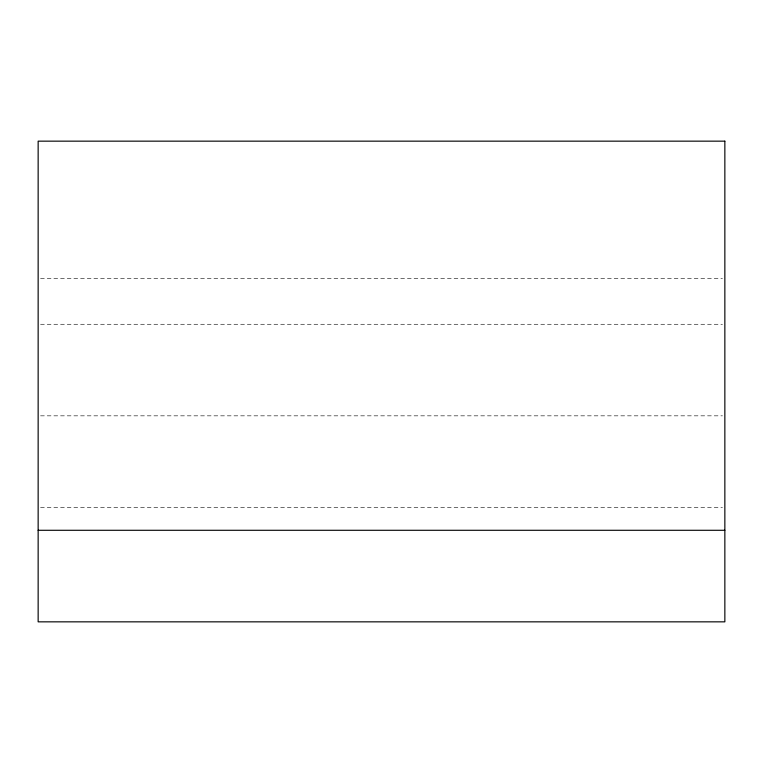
<?xml version="1.0" encoding="UTF-8"?>
<svg xmlns="http://www.w3.org/2000/svg" width="763" height="763" viewBox="0 0 763 763"><rect width="100%" height="100%" fill="white"/><g stroke="black" fill="none" stroke-linecap="round" stroke-linejoin="round"><path stroke-width="0.57" stroke-dasharray="3.81 2.86" d="M40.534 278.495L722.466 278.495M40.534 324.275L722.466 324.275M40.534 415.835L722.466 415.835M40.534 507.395L722.466 507.395"/><path stroke-width="1.14" d="M38.15 530.285L724.85 530.285M724.85 141.155L38.15 141.155L38.15 621.845L724.85 621.845L724.85 141.155"/></g></svg>
